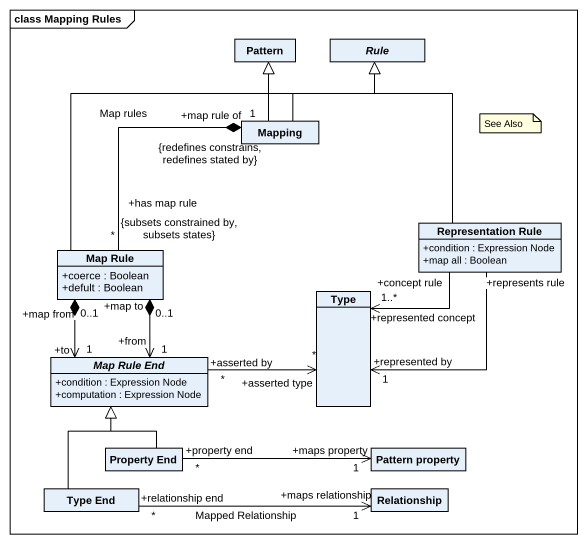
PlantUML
@startuml
mainframe class Mapping Rules
hide circle
hide empty members
skinparam classAttributeIconSize 0
class Pattern
abstract class Rule
class Mapping
class "Map Rule" as Map_Rule {
  +coerce : Boolean
  +defult : Boolean
}
class "Representation Rule" as Representation_Rule {
  +condition : Expression Node
  +map all : Boolean
}
class Type
abstract class "Map Rule End" as Map_Rule_End {
  +condition : Expression Node
  +computation : Expression Node
}
class "Property End" as Property_End
class "Pattern property" as Pattern_property
class "Type End" as Type_End
class Relationship
Mapping -up-|> Pattern
Mapping -up-|> Rule
Mapping "{redefines constrains, redefines stated by}\n1\n+map rule of" *-- "{subsets constrained by, subsets states}\n*\n+has map rule" Map_Rule : Map rules
Map_Rule -up-|> Rule
Map_Rule "+map from\n0..1" *--> "+to\n1" Map_Rule_End
Map_Rule "+map to\n0..1" *--> "+from\n1" Map_Rule_End
Representation_Rule -up-|> Rule
Representation_Rule "+concept rule" --> "+represented concept\n1..*" Type
Representation_Rule "+represents rule" --> "+represented by\n1" Type
Map_Rule_End "+asserted by\n*" -right-> "+asserted type\n*" Type
Property_End -up-|> Map_Rule_End
Property_End "+property end\n*" -right-> "+maps property\n1" Pattern_property
Type_End -up-|> Map_Rule_End
Type_End "+relationship end\n*" -right-> "+maps relationship\n1" Relationship : Mapped Relationship
note as N1
  See Also
end note
@enduml
